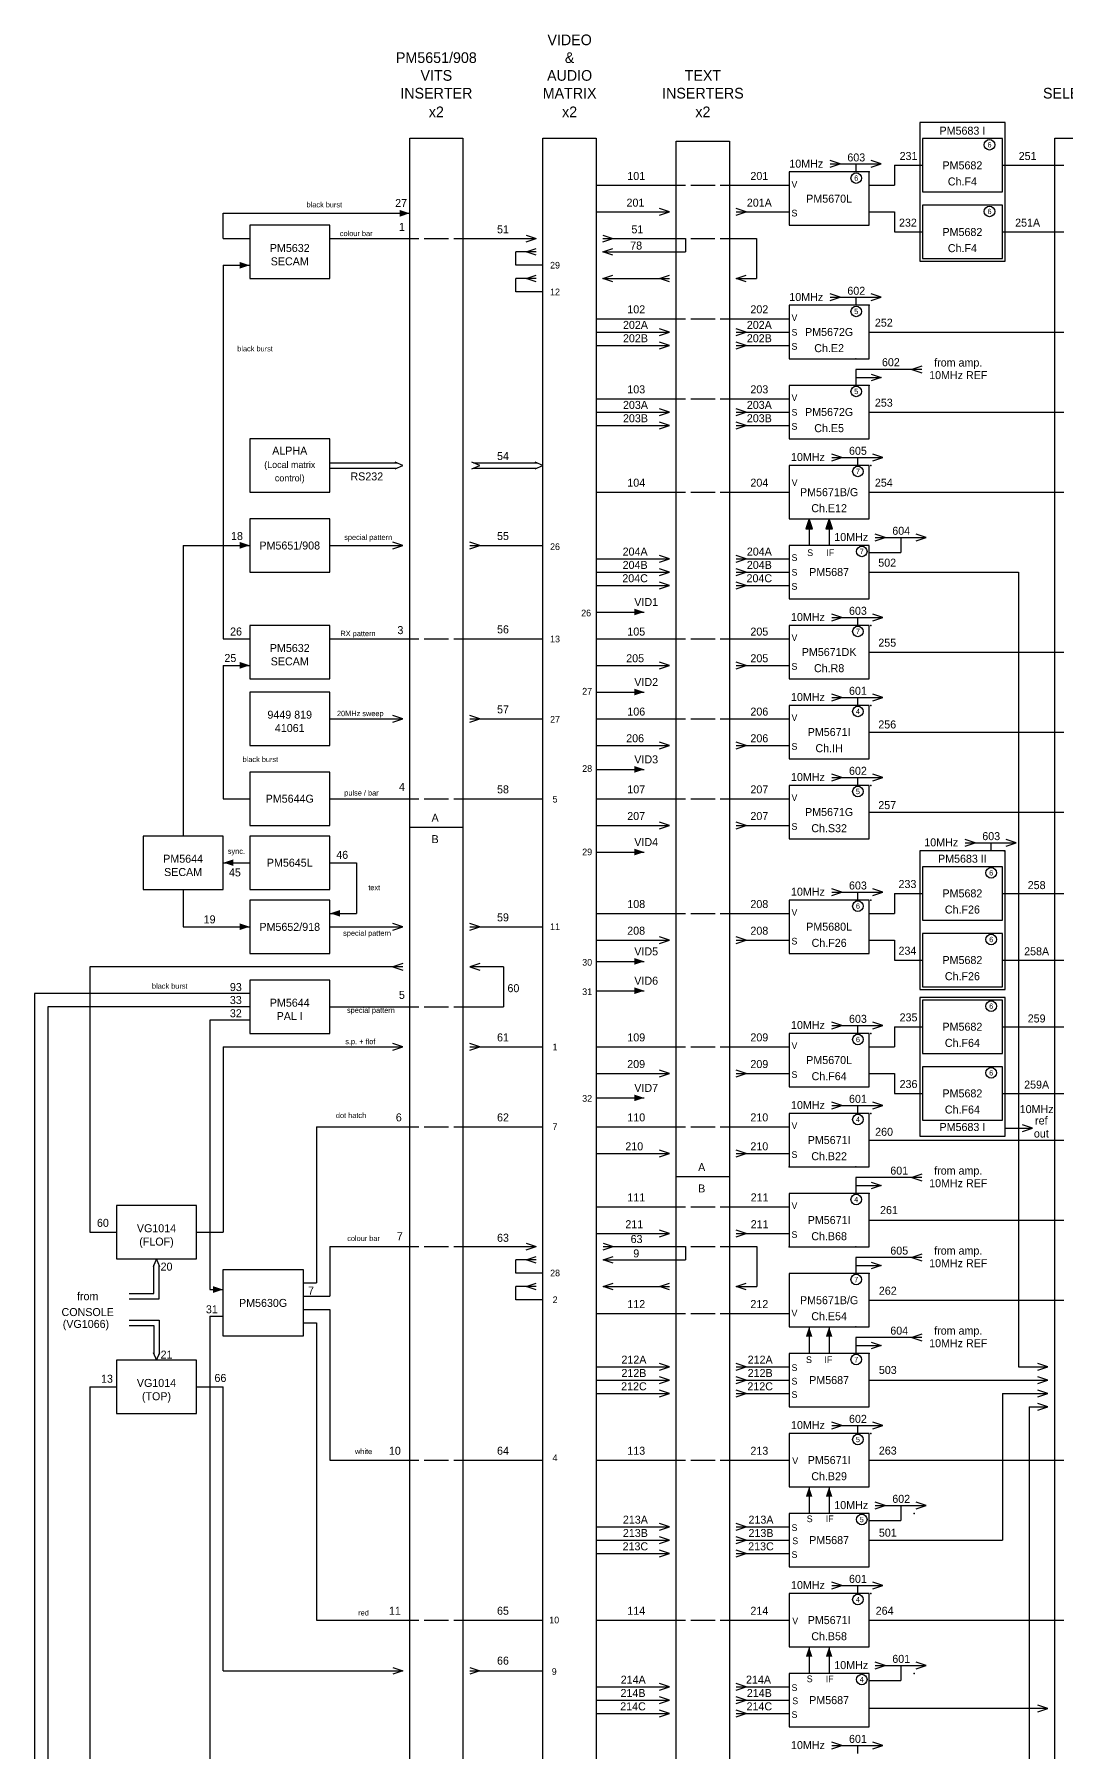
# Model space of a CAD drawing. Extents: x 20 to 823, y 22 to 1154.
# Drawn here: x 78 to 465, y 510 to 1154 of the extents above; entities that cross this region are included whole.
import ezdxf
from ezdxf.enums import TextEntityAlignment as Align

# ---------------------------------------------------------------- set-up
doc = ezdxf.new("R2010")
doc.units = 0
doc.linetypes.add('DASHED', pattern=[0])
for name, color, linetype in [('BLOKKE', 6, 'CONTINUOUS'), ('KABEL-NUMMER', 4, 'CONTINUOUS'), ('SIGNAL-NAVNE', 3, 'CONTINUOUS'), ('TEKST', 7, 'CONTINUOUS'), ('WIRING', 5, 'CONTINUOUS')]:
    doc.layers.add(name, color=color, linetype=linetype)

msp = doc.modelspace()

# ---------------------------------------------------------------- linework, layer by layer
at = {"layer": 'BLOKKE', "color": 0, "linetype": 'DASHED'}
for points in [[(409.77, 1069.16), (441.77, 1069.16), (441.77, 1121.16), (409.77, 1121.16)], [(409.77, 796.16), (441.77, 796.16), (441.77, 848.16), (409.77, 848.16)], [(409.77, 741.16), (441.77, 741.16), (441.77, 793.16), (409.77, 793.16)]]:
    msp.add_lwpolyline(points, close=True, dxfattribs=at)
at = {"layer": 'BLOKKE', "color": 0}
for points in [[(218.42, 1115.3), (238.42, 1115.3), (238.42, 191.16), (218.42, 191.16)], [(268.42, 1115.3), (288.42, 1115.3), (288.42, 125.65), (268.42, 125.65)], [(410.77, 1095.16), (440.77, 1095.16), (440.77, 1115.16), (410.77, 1115.16)], [(460.42, 1115.3), (480.42, 1115.3), (480.42, 309.06), (460.42, 309.06)], [(318.42, 1114.18), (338.42, 1114.18), (338.42, 165.16), (318.42, 165.16)], [(360.77, 1082.66), (390.77, 1082.66), (390.77, 1102.66), (360.77, 1102.66)], [(410.77, 1070.16), (440.77, 1070.16), (440.77, 1090.16), (410.77, 1090.16)], [(158.42, 1062.66), (188.42, 1062.66), (188.42, 1082.66), (158.42, 1082.66)], [(360.77, 1032.66), (390.77, 1032.66), (390.77, 1052.66), (360.77, 1052.66)], [(360.77, 1002.66), (390.77, 1002.66), (390.77, 1022.66), (360.77, 1022.66)], [(158.42, 982.66), (188.42, 982.66), (188.42, 1002.66), (158.42, 1002.66)], [(360.77, 972.66), (390.77, 972.66), (390.77, 992.66), (360.77, 992.66)], [(158.42, 952.66), (188.42, 952.66), (188.42, 972.66), (158.42, 972.66)], [(360.77, 942.66), (390.77, 942.66), (390.77, 962.66), (360.77, 962.66)], [(158.42, 912.66), (188.42, 912.66), (188.42, 932.66), (158.42, 932.66)], [(360.77, 912.66), (390.77, 912.66), (390.77, 932.66), (360.77, 932.66)], [(158.42, 887.66), (188.42, 887.66), (188.42, 907.66), (158.42, 907.66)], [(360.77, 882.66), (390.77, 882.66), (390.77, 902.66), (360.77, 902.66)], [(158.42, 857.66), (188.42, 857.66), (188.42, 877.66), (158.42, 877.66)], [(360.77, 852.66), (390.77, 852.66), (390.77, 872.66), (360.77, 872.66)], [(118.42, 833.66), (148.42, 833.66), (148.42, 853.66), (118.42, 853.66)], [(158.42, 833.66), (188.42, 833.66), (188.42, 853.66), (158.42, 853.66)], [(410.77, 822.16), (440.77, 822.16), (440.77, 842.16), (410.77, 842.16)], [(158.42, 809.66), (188.42, 809.66), (188.42, 829.66), (158.42, 829.66)], [(360.77, 809.66), (390.77, 809.66), (390.77, 829.66), (360.77, 829.66)], [(410.77, 797.16), (440.77, 797.16), (440.77, 817.16), (410.77, 817.16)], [(158.42, 779.66), (188.42, 779.66), (188.42, 799.66), (158.42, 799.66)], [(410.77, 772.16), (440.77, 772.16), (440.77, 792.16), (410.77, 792.16)], [(360.77, 759.66), (390.77, 759.66), (390.77, 779.66), (360.77, 779.66)], [(410.77, 747.16), (440.77, 747.16), (440.77, 767.16), (410.77, 767.16)], [(360.77, 729.66), (390.77, 729.66), (390.77, 749.66), (360.77, 749.66)], [(360.77, 699.66), (390.77, 699.66), (390.77, 719.66), (360.77, 719.66)], [(108.43, 695.09), (138.43, 695.09), (138.43, 715.09), (108.43, 715.09)], [(178.43, 666.09), (148.43, 666.09), (148.43, 691.09), (178.43, 691.09)], [(360.77, 669.66), (390.77, 669.66), (390.77, 689.66), (360.77, 689.66)], [(360.77, 639.66), (390.77, 639.66), (390.77, 659.66), (360.77, 659.66)], [(108.43, 637.09), (138.43, 637.09), (138.43, 657.09), (108.43, 657.09)], [(360.77, 609.66), (390.77, 609.66), (390.77, 629.66), (360.77, 629.66)], [(360.77, 579.66), (390.77, 579.66), (390.77, 599.66), (360.77, 599.66)], [(360.77, 549.66), (390.77, 549.66), (390.77, 569.66), (360.77, 569.66)], [(360.77, 519.66), (390.77, 519.66), (390.77, 539.66), (360.77, 539.66)]]:
    msp.add_lwpolyline(points, close=True, dxfattribs=at)
for points in [[(218.42, 857), (238.42, 857)], [(318.42, 726), (338.42, 726)]]:
    msp.add_lwpolyline(points, dxfattribs=at)
for p in [(441.39, 848.16), (360.77, 729.66), (360.77, 699.66), (385.77, 699.66)]:
    msp.add_point(p, dxfattribs=at)
at = {"layer": 'WIRING', "color": 0}
for p, q in [((379.94, 1105.66), (376.19, 1106.91)), ((376.19, 1104.41), (379.94, 1105.66)), ((395.35, 1105.66), (391.6, 1106.91)), ((391.6, 1104.41), (395.35, 1105.66)), ((315.88, 1087.66), (312.13, 1088.91)), ((344.71, 1087.66), (340.96, 1088.91)), ((312.13, 1086.41), (315.88, 1087.66)), ((340.96, 1086.41), (344.71, 1087.66)), ((262.1, 1078.91), (265.85, 1077.66)), ((262.1, 1076.41), (265.85, 1077.66)), ((290.93, 1078.91), (294.68, 1077.66)), ((290.93, 1076.41), (294.68, 1077.66)), ((262.1, 1072.66), (265.85, 1073.91)), ((265.85, 1071.41), (262.1, 1072.66)), ((290.93, 1072.66), (294.68, 1073.91)), ((294.68, 1071.41), (290.93, 1072.66)), ((262.1, 1062.66), (265.85, 1063.91)), ((290.93, 1062.66), (294.68, 1063.91)), ((312.1, 1062.66), (315.85, 1063.91)), ((340.93, 1062.66), (344.68, 1063.91)), ((265.85, 1061.41), (262.1, 1062.66)), ((294.68, 1061.41), (290.93, 1062.66)), ((315.85, 1061.41), (312.1, 1062.66)), ((344.68, 1061.41), (340.93, 1062.66)), ((379.94, 1055.66), (376.19, 1056.91)), ((395.35, 1055.66), (391.6, 1056.91)), ((376.19, 1054.41), (379.94, 1055.66)), ((391.6, 1054.41), (395.35, 1055.66)), ((315.88, 1042.66), (312.13, 1043.91)), ((344.71, 1042.66), (340.96, 1043.91)), ((312.13, 1041.41), (315.88, 1042.66)), ((315.88, 1037.66), (312.13, 1038.91)), ((312.13, 1036.41), (315.88, 1037.66)), ((340.96, 1041.41), (344.71, 1042.66)), ((344.71, 1037.66), (340.96, 1038.91)), ((340.96, 1036.41), (344.71, 1037.66)), ((391.6, 1026.91), (395.35, 1025.66)), ((395.35, 1025.66), (391.6, 1024.41)), ((410.61, 1029.91), (406.86, 1028.66)), ((406.86, 1028.66), (410.61, 1027.41)), ((315.88, 1012.66), (312.13, 1013.91)), ((312.13, 1011.41), (315.88, 1012.66)), ((344.71, 1012.66), (340.96, 1013.91)), ((340.96, 1011.41), (344.71, 1012.66)), ((315.88, 1007.66), (312.13, 1008.91)), ((312.13, 1006.41), (315.88, 1007.66)), ((344.71, 1007.66), (340.96, 1008.91)), ((340.96, 1006.41), (344.71, 1007.66)), ((215.88, 992.66), (212.92, 993.91)), ((212.92, 991.41), (215.88, 992.66)), ((244.71, 992.66), (241.75, 993.91)), ((241.75, 991.41), (244.71, 992.66)), ((268.42, 992.66), (265.46, 993.91)), ((265.46, 991.41), (268.42, 992.66)), ((380.56, 995.66), (376.81, 996.91)), ((376.81, 994.41), (380.56, 995.66)), ((395.97, 995.66), (392.22, 996.91)), ((392.22, 994.41), (395.97, 995.66)), ((396.8, 965.66), (393.05, 966.91)), ((412.21, 965.66), (408.46, 966.91)), ((215.88, 962.66), (212.13, 963.91)), ((212.13, 961.41), (215.88, 962.66)), ((244.71, 962.66), (240.96, 963.91)), ((240.96, 961.41), (244.71, 962.66)), ((393.05, 964.41), (396.8, 965.66)), ((408.46, 964.41), (412.21, 965.66)), ((315.88, 957.66), (312.13, 958.91)), ((312.13, 956.41), (315.88, 957.66)), ((315.88, 952.66), (312.13, 953.91)), ((344.71, 957.66), (340.96, 958.91)), ((340.96, 956.41), (344.71, 957.66)), ((344.71, 952.66), (340.96, 953.91)), ((312.13, 951.41), (315.88, 952.66)), ((315.88, 947.66), (312.13, 948.91)), ((312.13, 946.41), (315.88, 947.66)), ((340.96, 951.41), (344.71, 952.66)), ((344.71, 947.66), (340.96, 948.91)), ((340.96, 946.41), (344.71, 947.66)), ((380.56, 935.66), (376.81, 936.91)), ((376.81, 934.41), (380.56, 935.66)), ((395.97, 935.66), (392.22, 936.91)), ((392.22, 934.41), (395.97, 935.66)), ((315.88, 917.66), (312.13, 918.91)), ((312.13, 916.41), (315.88, 917.66)), ((344.71, 917.66), (340.96, 918.91)), ((340.96, 916.41), (344.71, 917.66)), ((380.56, 905.66), (376.81, 906.91)), ((376.81, 904.41), (380.56, 905.66)), ((395.97, 905.66), (392.22, 906.91)), ((392.22, 904.41), (395.97, 905.66)), ((215.88, 897.66), (212.13, 898.91)), ((212.13, 896.41), (215.88, 897.66)), ((244.71, 897.66), (240.96, 898.91)), ((240.96, 896.41), (244.71, 897.66)), ((315.88, 887.66), (312.13, 888.91)), ((312.13, 886.41), (315.88, 887.66)), ((344.71, 887.66), (340.96, 888.91)), ((340.96, 886.41), (344.71, 887.66)), ((380.56, 875.66), (376.81, 876.91)), ((395.97, 875.66), (392.22, 876.91)), ((376.81, 874.41), (380.56, 875.66)), ((392.22, 874.41), (395.97, 875.66)), ((315.88, 857.66), (312.13, 858.91)), ((312.13, 856.41), (315.88, 857.66)), ((344.71, 857.66), (340.96, 858.91)), ((340.96, 856.41), (344.71, 857.66)), ((430.56, 851.16), (426.81, 852.41)), ((426.81, 849.91), (430.56, 851.16)), ((445.97, 851.16), (442.22, 852.41)), ((442.22, 849.91), (445.97, 851.16)), ((380.56, 832.66), (376.81, 833.91)), ((376.81, 831.41), (380.56, 832.66)), ((395.97, 832.66), (392.22, 833.91)), ((392.22, 831.41), (395.97, 832.66)), ((215.88, 819.66), (212.13, 820.91)), ((212.13, 818.41), (215.88, 819.66)), ((244.71, 819.66), (240.96, 820.91)), ((240.96, 818.41), (244.71, 819.66)), ((315.88, 814.66), (312.13, 815.91)), ((312.13, 813.41), (315.88, 814.66)), ((344.71, 814.66), (340.96, 815.91)), ((340.96, 813.41), (344.71, 814.66)), ((215.88, 805.91), (212.13, 804.66)), ((244.71, 805.91), (240.96, 804.66)), ((212.13, 804.66), (215.88, 803.41)), ((240.96, 804.66), (244.71, 803.41)), ((380.56, 782.66), (376.81, 783.91)), ((376.81, 781.41), (380.56, 782.66)), ((395.97, 782.66), (392.22, 783.91)), ((392.22, 781.41), (395.97, 782.66)), ((215.88, 774.66), (212.13, 775.91)), ((212.13, 773.41), (215.88, 774.66)), ((244.71, 774.66), (240.96, 775.91)), ((240.96, 773.41), (244.71, 774.66)), ((315.88, 764.66), (312.13, 765.91)), ((312.13, 763.41), (315.88, 764.66)), ((344.71, 764.66), (340.96, 765.91)), ((340.96, 763.41), (344.71, 764.66)), ((380.56, 752.66), (376.81, 753.91)), ((395.97, 752.66), (392.22, 753.91)), ((376.81, 751.41), (380.56, 752.66)), ((392.22, 751.41), (395.97, 752.66)), ((452.12, 744.12), (448.37, 745.37)), ((448.37, 742.87), (452.12, 744.12)), ((315.88, 734.66), (312.13, 735.91)), ((312.13, 733.41), (315.88, 734.66)), ((344.71, 734.66), (340.96, 735.91)), ((340.96, 733.41), (344.71, 734.66)), ((391.6, 723.91), (395.35, 722.66)), ((395.35, 722.66), (391.6, 721.41)), ((410.61, 726.91), (406.86, 725.66)), ((406.86, 725.66), (410.61, 724.41)), ((315.88, 704.66), (312.13, 705.91)), ((312.13, 703.41), (315.88, 704.66)), ((344.71, 704.66), (340.96, 705.91)), ((340.96, 703.41), (344.71, 704.66)), ((262.13, 700.98), (265.88, 699.73)), ((262.13, 698.48), (265.88, 699.73)), ((262.13, 694.73), (265.88, 695.98)), ((290.96, 700.98), (294.71, 699.73)), ((290.96, 698.48), (294.71, 699.73)), ((290.96, 694.73), (294.71, 695.98)), ((410.61, 696.91), (406.86, 695.66)), ((123.43, 695.09), (122.18, 692.13)), ((124.68, 692.13), (123.43, 695.09)), ((265.88, 693.48), (262.13, 694.73)), ((294.71, 693.48), (290.96, 694.73)), ((391.6, 693.91), (395.35, 692.66)), ((395.35, 692.66), (391.6, 691.41)), ((406.86, 695.66), (410.61, 694.41)), ((262.13, 684.73), (265.88, 685.98)), ((265.88, 683.48), (262.13, 684.73)), ((290.96, 684.73), (294.71, 685.98)), ((294.71, 683.48), (290.96, 684.73)), ((312.13, 684.73), (315.88, 685.98)), ((315.88, 683.48), (312.13, 684.73)), ((340.96, 684.73), (344.71, 685.98)), ((344.71, 683.48), (340.96, 684.73)), ((391.6, 663.91), (395.35, 662.66)), ((410.61, 666.91), (406.86, 665.66)), ((406.86, 665.66), (410.61, 664.41)), ((122.18, 660.05), (123.43, 657.09)), ((123.43, 657.09), (124.68, 660.05)), ((395.35, 662.66), (391.6, 661.41)), ((315.88, 654.66), (312.13, 655.91)), ((312.13, 653.41), (315.88, 654.66)), ((315.88, 649.66), (312.13, 650.91)), ((344.71, 654.66), (340.96, 655.91)), ((340.96, 653.41), (344.71, 654.66)), ((344.71, 649.66), (340.96, 650.91)), ((457.88, 654.66), (454.13, 655.91)), ((454.13, 653.41), (457.88, 654.66)), ((457.88, 649.66), (454.13, 650.91)), ((312.13, 648.41), (315.88, 649.66)), ((315.88, 644.66), (312.13, 645.91)), ((312.13, 643.41), (315.88, 644.66)), ((340.96, 648.41), (344.71, 649.66)), ((344.71, 644.66), (340.96, 645.91)), ((340.96, 643.41), (344.71, 644.66)), ((454.13, 648.41), (457.88, 649.66)), ((457.88, 644.66), (454.13, 645.91)), ((454.13, 643.41), (457.88, 644.66)), ((457.88, 639.66), (454.13, 640.91)), ((454.13, 638.41), (457.88, 639.66)), ((380.56, 632.66), (376.81, 633.91)), ((376.81, 631.41), (380.56, 632.66)), ((395.97, 632.66), (392.22, 633.91)), ((392.22, 631.41), (395.97, 632.66)), ((396.8, 602.66), (393.05, 603.91)), ((393.05, 601.41), (396.8, 602.66)), ((412.21, 602.66), (408.46, 603.91)), ((408.46, 601.41), (412.21, 602.66)), ((315.88, 594.66), (312.13, 595.91)), ((312.13, 593.41), (315.88, 594.66)), ((344.71, 594.66), (340.96, 595.91)), ((340.96, 593.41), (344.71, 594.66)), ((315.88, 589.66), (312.13, 590.91)), ((312.13, 588.41), (315.88, 589.66)), ((344.71, 589.66), (340.96, 590.91)), ((340.96, 588.41), (344.71, 589.66)), ((315.88, 584.66), (312.13, 585.91)), ((312.13, 583.41), (315.88, 584.66)), ((344.71, 584.66), (340.96, 585.91)), ((340.96, 583.41), (344.71, 584.66)), ((380.56, 572.66), (376.81, 573.91)), ((395.97, 572.66), (392.22, 573.91)), ((376.81, 571.41), (380.56, 572.66)), ((392.22, 571.41), (395.97, 572.66)), ((212.13, 541.85), (215.88, 540.6)), ((240.96, 541.85), (244.71, 540.6)), ((396.8, 542.66), (393.05, 543.91)), ((393.05, 541.41), (396.8, 542.66)), ((412.21, 542.66), (408.46, 543.91)), ((408.46, 541.41), (412.21, 542.66)), ((215.88, 540.6), (212.13, 539.35)), ((244.71, 540.6), (240.96, 539.35)), ((315.88, 534.66), (312.13, 535.91)), ((344.71, 534.66), (340.96, 535.91)), ((312.13, 533.41), (315.88, 534.66)), ((315.88, 529.66), (312.13, 530.91)), ((312.13, 528.41), (315.88, 529.66)), ((340.96, 533.41), (344.71, 534.66)), ((344.71, 529.66), (340.96, 530.91)), ((340.96, 528.41), (344.71, 529.66)), ((315.88, 524.66), (312.13, 525.91)), ((312.13, 523.41), (315.88, 524.66)), ((344.71, 524.66), (340.96, 525.91)), ((340.96, 523.41), (344.71, 524.66)), ((457.88, 526.51), (454.13, 527.76)), ((454.13, 525.26), (457.88, 526.51)), ((380.56, 512.66), (376.81, 513.91)), ((376.81, 511.41), (380.56, 512.66)), ((395.97, 512.66), (392.22, 513.91)), ((392.22, 511.41), (395.97, 512.66))]:
    msp.add_line(p, q, dxfattribs=at)
for points in [[(376.19, 1105.66), (395.35, 1105.66)], [(385.77, 1105.66), (385.77, 1102.66)], [(400.35, 1105.16), (400.35, 1097.66)], [(400.35, 1105.16), (410.77, 1105.16)], [(440.77, 1105.16), (463.88, 1105.16)], [(288.42, 1097.66), (321.88, 1097.66)], [(323.88, 1097.66), (332.96, 1097.66)], [(334.96, 1097.66), (360.77, 1097.66)], [(390.77, 1097.66), (400.35, 1097.66)], [(148.42, 1087.16), (218.42, 1087.16)], [(148.42, 1077.66), (148.42, 1087.16)], [(288.42, 1087.66), (315.88, 1087.66)], [(340.96, 1087.66), (360.77, 1087.66)], [(390.77, 1087.66), (400.35, 1087.66)], [(400.35, 1087.66), (400.35, 1080.16)], [(148.42, 1077.66), (158.42, 1077.66)], [(188.42, 1077.66), (221.88, 1077.66)], [(188.42, 1077.66), (221.85, 1077.66)], [(223.85, 1077.66), (232.93, 1077.66)], [(223.88, 1077.66), (232.96, 1077.66)], [(234.93, 1077.66), (265.85, 1077.66)], [(290.93, 1077.66), (321.85, 1077.66)], [(321.85, 1077.66), (321.85, 1072.66)], [(323.85, 1077.66), (332.93, 1077.66)], [(334.93, 1077.66), (348.59, 1077.66)], [(348.59, 1077.66), (348.59, 1062.66)], [(400.35, 1080.16), (410.77, 1080.16)], [(440.77, 1080.16), (463.88, 1080.16)], [(258.2, 1067.66), (258.2, 1072.66)], [(265.85, 1072.66), (258.2, 1072.66)], [(290.93, 1072.66), (321.85, 1072.66)], [(148.41, 1067.67), (148.41, 927.66)], [(148.41, 1067.67), (158.41, 1067.67)], [(268.39, 1067.66), (258.2, 1067.66)], [(258.2, 1057.66), (258.2, 1062.66)], [(265.85, 1062.66), (258.2, 1062.66)], [(268.39, 1057.66), (258.2, 1057.66)], [(290.93, 1062.66), (315.85, 1062.66)], [(340.93, 1062.66), (348.59, 1062.66)], [(376.19, 1055.66), (395.35, 1055.66)], [(385.77, 1055.66), (385.77, 1052.66)], [(288.42, 1047.66), (321.88, 1047.66)], [(323.88, 1047.66), (332.96, 1047.66)], [(334.96, 1047.66), (360.77, 1047.66)], [(288.42, 1042.66), (315.88, 1042.66)], [(288.42, 1037.66), (315.88, 1037.66)], [(340.96, 1042.66), (360.77, 1042.66)], [(340.96, 1037.66), (360.77, 1037.66)], [(390.77, 1042.66), (463.88, 1042.66)], [(385.77, 1028.66), (385.77, 1022.66)], [(410.61, 1028.66), (385.77, 1028.66)], [(385.77, 1025.66), (395.35, 1025.66)], [(288.42, 1017.66), (321.88, 1017.66)], [(288.42, 1012.66), (315.88, 1012.66)], [(323.88, 1017.66), (332.96, 1017.66)], [(334.96, 1017.66), (360.77, 1017.66)], [(340.96, 1012.66), (360.77, 1012.66)], [(390.77, 1012.66), (463.88, 1012.66)], [(288.42, 1007.66), (315.88, 1007.66)], [(340.96, 1007.66), (360.77, 1007.66)], [(188.42, 993.64), (213.71, 993.64)], [(242.37, 993.64), (266.25, 993.64)], [(376.81, 995.66), (395.97, 995.66)], [(386.39, 995.66), (386.39, 992.66)], [(188.42, 991.64), (213.63, 991.64)], [(242.31, 991.64), (266.17, 991.64)], [(288.42, 982.66), (321.88, 982.66)], [(323.88, 982.66), (332.96, 982.66)], [(334.96, 982.66), (360.77, 982.66)], [(390.77, 982.66), (463.88, 982.66)], [(368.27, 972.66), (368.27, 962.66)], [(375.77, 972.66), (375.77, 962.66)], [(133.42, 962.66), (133.42, 853.66)], [(133.42, 962.66), (158.42, 962.66)], [(188.42, 962.66), (215.88, 962.66)], [(240.96, 962.66), (268.42, 962.66)], [(393.05, 965.66), (412.21, 965.66)], [(402.63, 965.66), (402.63, 959.97)], [(288.42, 957.66), (315.88, 957.66)], [(340.96, 957.66), (360.77, 957.66)], [(390.77, 959.97), (402.63, 959.97)], [(288.42, 952.66), (315.88, 952.66)], [(288.42, 947.66), (315.88, 947.66)], [(340.96, 952.66), (360.77, 952.66)], [(340.96, 947.66), (360.77, 947.66)], [(390.77, 952.66), (446.77, 952.66)], [(446.77, 952.66), (446.77, 654.66)], [(288.42, 937.66), (306.42, 937.66)], [(376.81, 935.66), (395.97, 935.66)], [(386.39, 935.66), (386.39, 932.66)], [(148.41, 927.66), (158.42, 927.66)], [(188.42, 927.66), (221.88, 927.66)], [(223.88, 927.66), (232.96, 927.66)], [(234.96, 927.66), (268.42, 927.66)], [(288.42, 927.66), (321.88, 927.66)], [(323.88, 927.66), (332.96, 927.66)], [(334.96, 927.66), (360.77, 927.66)], [(390.77, 922.66), (463.88, 922.66)], [(148.41, 917.66), (148.41, 867.66)], [(148.41, 917.66), (158.42, 917.66)], [(288.42, 917.66), (315.88, 917.66)], [(340.96, 917.66), (360.77, 917.66)], [(288.42, 907.66), (306.42, 907.66)], [(376.81, 905.66), (395.97, 905.66)], [(386.39, 905.66), (386.39, 902.66)], [(188.42, 897.66), (215.88, 897.66)], [(240.96, 897.66), (268.42, 897.66)], [(288.42, 897.66), (321.88, 897.66)], [(323.88, 897.66), (332.96, 897.66)], [(334.96, 897.66), (360.77, 897.66)], [(390.77, 892.66), (463.88, 892.66)], [(288.42, 887.66), (315.88, 887.66)], [(340.96, 887.66), (360.77, 887.66)], [(288.42, 878.66), (306.42, 878.66)], [(376.81, 875.66), (395.97, 875.66)], [(386.39, 875.66), (386.39, 872.66)], [(148.41, 867.66), (158.42, 867.66)], [(188.42, 867.66), (221.88, 867.66)], [(223.88, 867.66), (232.96, 867.66)], [(234.96, 867.66), (268.42, 867.66)], [(288.42, 867.66), (321.88, 867.66)], [(323.88, 867.66), (332.96, 867.66)], [(334.96, 867.66), (360.77, 867.66)], [(288.42, 857.66), (315.88, 857.66)], [(340.96, 857.66), (360.77, 857.66)], [(390.77, 862.66), (463.88, 862.66)], [(426.81, 851.16), (445.97, 851.16)], [(436.39, 851.16), (436.39, 848.16)], [(288.42, 847.66), (306.42, 847.66)], [(148.42, 843.66), (158.42, 843.66)], [(188.42, 843.66), (198.42, 843.66)], [(198.42, 843.66), (198.42, 824.66)], [(133.42, 833.66), (133.42, 819.66)], [(376.81, 832.66), (395.97, 832.66)], [(386.39, 832.66), (386.39, 829.66)], [(400.35, 832.16), (410.77, 832.16)], [(400.35, 832.16), (400.35, 824.66)], [(440.77, 832.16), (463.88, 832.16)], [(133.42, 819.66), (158.42, 819.66)], [(188.42, 824.66), (198.42, 824.66)], [(188.42, 819.66), (215.88, 819.66)], [(240.96, 819.66), (268.42, 819.66)], [(288.42, 824.66), (321.88, 824.66)], [(323.88, 824.66), (332.96, 824.66)], [(334.96, 824.66), (360.77, 824.66)], [(390.77, 824.66), (400.35, 824.66)], [(288.42, 814.66), (315.88, 814.66)], [(340.96, 814.66), (360.77, 814.66)], [(390.77, 814.66), (400.35, 814.66)], [(400.35, 814.66), (400.35, 807.16)], [(288.42, 806.66), (306.42, 806.66)], [(400.35, 807.16), (410.77, 807.16)], [(440.77, 807.16), (463.88, 807.16)], [(215.88, 804.66), (98.42, 804.66)], [(98.42, 804.66), (98.42, 705.09)], [(253.63, 804.66), (240.96, 804.66)], [(253.63, 804.66), (253.63, 789.66)], [(77.61, 794.66), (77.61, 199.66)], [(158.42, 794.66), (77.61, 794.66)], [(288.42, 795.66), (306.42, 795.66)], [(82.61, 789.66), (82.61, 409.66)], [(158.42, 789.66), (82.61, 789.66)], [(188.42, 789.66), (221.88, 789.66)], [(223.88, 789.66), (232.96, 789.66)], [(234.96, 789.66), (253.63, 789.66)], [(143.43, 784.66), (143.43, 683.59)], [(158.42, 784.66), (143.43, 784.66)], [(376.81, 782.66), (395.97, 782.66)], [(386.39, 782.66), (386.39, 779.66)], [(400.35, 782.16), (400.35, 774.66)], [(400.35, 782.16), (410.77, 782.16)], [(440.77, 782.16), (463.88, 782.16)], [(148.45, 774.66), (215.88, 774.66)], [(148.45, 774.66), (148.45, 705.09)], [(240.96, 774.66), (268.42, 774.66)], [(288.42, 774.66), (321.88, 774.66)], [(323.88, 774.66), (332.96, 774.66)], [(334.96, 774.66), (360.77, 774.66)], [(390.77, 774.66), (400.35, 774.66)], [(288.42, 764.66), (315.88, 764.66)], [(340.96, 764.66), (360.77, 764.66)], [(390.77, 764.66), (400.35, 764.66)], [(400.35, 764.66), (400.35, 757.16)], [(288.42, 755.47), (306.42, 755.47)], [(400.35, 757.16), (410.77, 757.16)], [(440.77, 757.16), (463.88, 757.16)], [(376.81, 752.66), (395.97, 752.66)], [(386.39, 752.66), (386.39, 749.66)], [(183.43, 744.66), (221.88, 744.66)], [(183.43, 744.66), (183.43, 686.09)], [(223.88, 744.66), (232.96, 744.66)], [(234.96, 744.66), (260.77, 744.66)], [(240.96, 744.66), (268.42, 744.66)], [(288.42, 744.66), (321.88, 744.66)], [(323.88, 744.66), (332.96, 744.66)], [(334.96, 744.66), (360.77, 744.66)], [(441.77, 744.12), (452.12, 744.12)], [(288.42, 734.66), (315.88, 734.66)], [(340.96, 734.66), (360.77, 734.66)], [(390.77, 739.66), (463.88, 739.66)], [(410.61, 725.66), (385.77, 725.66)], [(385.77, 725.66), (385.77, 719.66)], [(385.77, 722.66), (395.35, 722.66)], [(288.42, 714.66), (321.88, 714.66)], [(323.88, 714.66), (332.96, 714.66)], [(334.96, 714.66), (360.77, 714.66)], [(390.77, 709.66), (463.88, 709.66)], [(98.42, 705.09), (108.43, 705.09)], [(138.43, 705.09), (148.45, 705.09)], [(288.42, 704.66), (315.88, 704.66)], [(340.96, 704.66), (360.77, 704.66)], [(188.45, 699.73), (188.45, 681.09)], [(188.45, 699.73), (221.88, 699.73)], [(223.88, 699.73), (232.96, 699.73)], [(234.96, 699.73), (265.88, 699.73)], [(290.96, 699.73), (321.88, 699.73)], [(321.88, 699.73), (321.88, 694.73)], [(323.88, 699.73), (332.96, 699.73)], [(334.96, 699.73), (348.61, 699.73)], [(348.61, 699.73), (348.61, 684.73)], [(122.45, 682.07), (122.45, 692.92)], [(124.45, 680.07), (124.45, 692.84)], [(265.88, 694.73), (258.23, 694.73)], [(258.23, 689.73), (258.23, 694.73)], [(268.42, 689.73), (258.23, 689.73)], [(290.96, 694.73), (321.88, 694.73)], [(385.77, 695.66), (385.77, 689.66)], [(410.61, 695.66), (385.77, 695.66)], [(385.77, 692.66), (395.35, 692.66)], [(143.43, 683.59), (148.43, 683.59)], [(178.43, 686.09), (183.43, 686.09)], [(265.88, 684.73), (258.23, 684.73)], [(258.23, 679.73), (258.23, 684.73)], [(290.96, 684.73), (315.88, 684.73)], [(340.96, 684.73), (348.61, 684.73)], [(113.18, 682.07), (122.45, 682.07)], [(113.18, 680.07), (124.45, 680.07)], [(178.43, 681.09), (188.45, 681.09)], [(268.42, 679.73), (258.23, 679.73)], [(390.77, 679.66), (463.88, 679.66)], [(113.18, 672.07), (124.42, 672.07)], [(124.42, 672.07), (124.42, 659.26)], [(143.43, 673.59), (148.43, 673.59)], [(143.43, 673.59), (143.43, 439.66)], [(178.43, 676.09), (188.45, 676.09)], [(178.43, 671.09), (183.43, 671.09)], [(183.43, 671.09), (183.43, 559.66)], [(188.45, 676.09), (188.45, 619.66)], [(288.42, 674.66), (321.88, 674.66)], [(323.88, 674.66), (332.96, 674.66)], [(334.96, 674.66), (360.77, 674.66)], [(113.18, 670.07), (122.42, 670.07)], [(122.42, 670.07), (122.42, 659.34)], [(368.27, 669.66), (368.27, 659.66)], [(375.77, 669.66), (375.77, 659.66)], [(410.61, 665.66), (385.77, 665.66)], [(385.77, 665.66), (385.77, 659.66)], [(385.77, 662.66), (395.35, 662.66)], [(288.42, 654.66), (315.88, 654.66)], [(340.96, 654.66), (360.77, 654.66)], [(446.77, 654.66), (457.88, 654.66)], [(98.42, 647.09), (108.43, 647.09)], [(98.42, 647.09), (98.42, 490.18)], [(138.43, 647.09), (148.45, 647.09)], [(148.45, 540.6), (148.45, 647.09)], [(288.42, 649.66), (315.88, 649.66)], [(288.42, 644.66), (315.88, 644.66)], [(340.96, 649.66), (360.77, 649.66)], [(340.96, 644.66), (360.77, 644.66)], [(390.77, 649.66), (457.88, 649.66)], [(440.77, 644.66), (440.77, 589.66)], [(440.77, 644.66), (457.88, 644.66)], [(450.77, 639.66), (450.77, 469.66)], [(450.77, 639.66), (457.88, 639.66)], [(376.81, 632.66), (395.97, 632.66)], [(386.39, 632.66), (386.39, 629.66)], [(188.45, 619.66), (221.88, 619.66)], [(223.88, 619.66), (232.96, 619.66)], [(234.96, 619.66), (260.77, 619.66)], [(240.96, 619.66), (268.42, 619.66)], [(288.42, 619.66), (321.88, 619.66)], [(323.88, 619.66), (332.96, 619.66)], [(334.96, 619.66), (360.77, 619.66)], [(390.77, 619.66), (463.88, 619.66)], [(368.27, 609.66), (368.27, 599.66)], [(375.77, 609.66), (375.77, 599.66)], [(393.05, 602.66), (412.21, 602.66)], [(402.63, 602.66), (402.63, 596.97)], [(288.42, 594.66), (315.88, 594.66)], [(340.96, 594.66), (360.77, 594.66)], [(390.77, 596.97), (402.63, 596.97)], [(288.42, 589.66), (315.88, 589.66)], [(340.96, 589.66), (360.77, 589.66)], [(390.77, 589.66), (440.77, 589.66)], [(288.42, 584.66), (315.88, 584.66)], [(340.96, 584.66), (360.77, 584.66)], [(376.81, 572.66), (395.97, 572.66)], [(386.39, 572.66), (386.39, 569.66)], [(183.43, 559.66), (221.88, 559.66)], [(223.88, 559.66), (232.96, 559.66)], [(234.96, 559.66), (260.77, 559.66)], [(240.96, 559.66), (268.42, 559.66)], [(288.42, 559.66), (321.88, 559.66)], [(323.88, 559.66), (332.96, 559.66)], [(334.96, 559.66), (360.77, 559.66)], [(390.77, 559.66), (463.88, 559.66)], [(368.27, 549.66), (368.27, 539.66)], [(375.77, 549.66), (375.77, 539.66)], [(393.05, 542.66), (412.21, 542.66)], [(402.63, 542.66), (402.63, 536.97)], [(148.45, 540.6), (215.88, 540.6)], [(240.96, 540.6), (268.42, 540.6)], [(390.77, 536.97), (402.63, 536.97)], [(288.42, 534.66), (315.88, 534.66)], [(288.42, 529.66), (315.88, 529.66)], [(340.96, 534.66), (360.77, 534.66)], [(340.96, 529.66), (360.77, 529.66)], [(288.42, 524.66), (315.88, 524.66)], [(340.96, 524.66), (360.77, 524.66)], [(457.88, 526.51), (390.77, 526.51)], [(376.81, 512.66), (395.97, 512.66)], [(386.39, 512.66), (386.39, 509.66)]]:
    msp.add_lwpolyline(points, dxfattribs=at)
for points in [[(367.02, 968.91), (369.52, 968.91), (368.27, 972.66)], [(374.52, 968.91), (377.02, 968.91), (375.77, 972.66)]]:
    msp.add_lwpolyline(points, close=True, dxfattribs=at)
for centre in [(435.94, 1112.87), (385.94, 1100.37), (435.94, 1087.87), (385.94, 1050.37), (385.94, 1020.37), (386.57, 990.37), (388.01, 960.37), (386.57, 930.37), (386.57, 900.37), (386.57, 870.37), (436.57, 839.87), (386.57, 827.37), (436.57, 814.87), (436.57, 789.87), (386.57, 777.37), (436.57, 764.87), (386.57, 747.37), (385.94, 717.37), (385.94, 687.37), (385.94, 657.37), (386.57, 627.37), (388.01, 597.37), (386.57, 567.37), (388.01, 537.37)]:
    msp.add_circle(centre, 1.98, dxfattribs=at)
for p in [(390.77, 1102.66), (390.77, 1052.66), (385.77, 1032.66), (390.77, 1022.66), (391.39, 992.66), (391.39, 932.66), (391.39, 902.66), (391.39, 872.66), (391.39, 829.66), (391.39, 779.66), (391.39, 749.66), (385.77, 729.66), (385.77, 729.66), (390.77, 719.66), (390.77, 719.66), (390.77, 689.66), (385.77, 669.66), (390.77, 659.66), (391.39, 629.66), (407.63, 599.66), (391.39, 569.66), (407.63, 539.66)]:
    msp.add_point(p, dxfattribs=at)
for points in [[(214.67, 1088.41), (218.42, 1087.16), (214.67, 1087.16), (214.67, 1085.91)], [(154.66, 1068.92), (158.41, 1067.67), (154.66, 1067.67), (154.66, 1066.42)], [(367.02, 968.91), (368.27, 972.66), (368.27, 968.91), (369.52, 968.91)], [(368.27, 972.66), (369.52, 968.91), (367.02, 968.91), (368.27, 972.66)], [(368.27, 968.91), (367.02, 968.91), (368.27, 972.66), (369.52, 968.91)], [(369.52, 968.91), (368.27, 972.66), (367.02, 968.91), (369.52, 968.91)], [(377.02, 968.91), (375.77, 972.66), (374.52, 968.91), (377.02, 968.91)], [(375.77, 968.91), (374.52, 968.91), (375.77, 972.66), (377.02, 968.91)], [(375.77, 972.66), (377.02, 968.91), (374.52, 968.91), (375.77, 972.66)], [(374.52, 968.91), (375.77, 972.66), (375.77, 968.91), (377.02, 968.91)], [(154.67, 963.91), (158.42, 962.66), (154.67, 962.66), (154.67, 961.41)], [(302.67, 938.91), (306.42, 937.66), (302.67, 937.66), (302.67, 936.41)], [(154.67, 918.91), (158.42, 917.66), (154.67, 917.66), (154.67, 916.41)], [(302.67, 908.91), (306.42, 907.66), (302.67, 907.66), (302.67, 906.41)], [(302.67, 879.91), (306.42, 878.66), (302.67, 878.66), (302.67, 877.41)], [(152.32, 842.42), (148.57, 843.67), (152.32, 843.67), (152.32, 844.92)], [(302.67, 848.91), (306.42, 847.66), (302.67, 847.66), (302.67, 846.41)], [(192.32, 823.42), (188.57, 824.67), (192.32, 824.67), (192.32, 825.92)], [(154.67, 820.91), (158.42, 819.66), (154.67, 819.66), (154.67, 818.41)], [(302.67, 807.91), (306.42, 806.66), (302.67, 806.66), (302.67, 805.41)], [(302.67, 796.91), (306.42, 795.66), (302.67, 795.66), (302.67, 794.41)], [(302.67, 756.72), (306.42, 755.47), (302.67, 755.47), (302.67, 754.22)], [(144.68, 684.84), (148.43, 683.59), (144.68, 683.59), (144.68, 682.34)], [(367.02, 665.91), (368.27, 669.66), (368.27, 665.91), (369.52, 665.91)], [(374.52, 665.91), (375.77, 669.66), (375.77, 665.91), (377.02, 665.91)], [(367.02, 605.91), (368.27, 609.66), (368.27, 605.91), (369.52, 605.91)], [(374.52, 605.91), (375.77, 609.66), (375.77, 605.91), (377.02, 605.91)], [(367.02, 545.91), (368.27, 549.66), (368.27, 545.91), (369.52, 545.91)], [(374.52, 545.91), (375.77, 549.66), (375.77, 545.91), (377.02, 545.91)]]:
    msp.add_solid(points, dxfattribs=at)

# ---------------------------------------------------------------- texts
at = {"layer": 'KABEL-NUMMER', "color": 0}
for s, height, p in [('603', 3, (385.96, 1106.62)), ('231', 3, (405.56, 1107.16)), ('6', 2, (435.94, 1111.87)), ('251', 3, (450.24, 1107.16)), ('101', 3, (303.42, 1099.66)), ('201', 3, (349.59, 1099.66)), ('10MHz', 3, (367.2, 1104.29)), ('V', 2.5, (362.76, 1096.83)), ('6', 2, (385.94, 1099.37)), ('27', 3, (215.2, 1089.53)), ('201', 3, (303.12, 1089.66)), ('201A', 3, (349.59, 1089.66)), ('6', 2, (435.94, 1086.87)), ('1', 3, (215.51, 1080.59)), ('51', 3, (253.42, 1079.66)), ('51', 3, (303.84, 1079.66)), ('S', 2.5, (362.76, 1085.99)), ('232', 3, (405.33, 1082.16)), ('251A', 3, (450.24, 1082.16)), ('78', 3, (303.39, 1073.58)), ('29', 2.5, (272.94, 1066.45)), ('12', 2.5, (272.94, 1056.44)), ('10MHz', 3, (367.2, 1054.29)), ('602', 3, (385.96, 1056.62)), ('102', 3, (303.42, 1049.66)), ('202', 3, (349.59, 1049.66)), ('5', 2, (385.94, 1049.37)), ('202A', 3, (303.12, 1043.82)), ('202A', 3, (349.59, 1043.82)), ('V', 2.5, (362.76, 1046.83)), ('S', 2.5, (362.76, 1041.31)), ('252', 3, (396.29, 1044.66)), ('202B', 3, (303.12, 1038.82)), ('202B', 3, (349.59, 1038.82)), ('S', 2.5, (362.76, 1035.99)), ('602', 3, (398.94, 1029.83)), ('from amp.', 3, (424.22, 1029.71)), ('10MHz REF', 3, (424.22, 1024.98)), ('103', 3, (303.42, 1019.66)), ('203', 3, (349.59, 1019.66)), ('V', 2.5, (362.76, 1016.83)), ('5', 2, (385.94, 1019.37)), ('203A', 3, (303.12, 1013.82)), ('203B', 3, (303.12, 1008.82)), ('203A', 3, (349.59, 1013.82)), ('203B', 3, (349.59, 1008.82)), ('S', 2.5, (362.76, 1011.31)), ('253', 3, (396.29, 1014.66)), ('S', 2.5, (362.76, 1005.99)), ('605', 3, (386.58, 996.62)), ('54', 3, (253.42, 994.66)), ('10MHz', 3, (367.83, 994.29)), ('104', 3, (303.42, 984.66)), ('204', 3, (349.59, 984.66)), ('V', 2.5, (362.82, 984.95)), ('7', 2, (386.57, 989.37)), ('254', 3, (396.29, 984.66)), ('18', 3, (153.63, 964.66)), ('55', 3, (253.42, 964.66)), ('10MHz', 3, (384.07, 964.29)), ('604', 3, (402.82, 966.62)), ('26', 2.5, (272.94, 960.9)), ('204A', 3, (302.99, 958.82)), ('204A', 3, (349.59, 958.82)), ('S', 2.5, (368.66, 958.65)), ('IF', 2.5, (376.22, 958.65)), ('7', 2, (388.01, 959.37)), ('204B', 3, (302.99, 953.82)), ('204B', 3, (349.59, 953.82)), ('S', 2.5, (362.76, 956.83)), ('S', 2.5, (362.76, 951.31)), ('502', 3, (397.57, 954.66)), ('204C', 3, (302.99, 948.82)), ('204C', 3, (349.59, 948.82)), ('S', 2.5, (362.76, 945.99)), ('VID1', 3, (307.15, 939.91)), ('26', 2.5, (284.62, 936.05)), ('10MHz', 3, (367.83, 934.29)), ('603', 3, (386.58, 936.62)), ('26', 3, (153.28, 928.85)), ('3', 3, (214.93, 929.37)), ('56', 3, (253.42, 929.66)), ('13', 2.5, (272.94, 926.29)), ('105', 3, (303.42, 928.83)), ('205', 3, (349.59, 928.82)), ('V', 2.5, (362.76, 926.83)), ('7', 2, (386.57, 929.37)), ('25', 3, (151.15, 918.91)), ('205', 3, (303, 918.82)), ('205', 3, (349.59, 918.82)), ('255', 3, (397.57, 924.66)), ('S', 2.5, (362.76, 915.99)), ('27', 2.5, (285, 906.71)), ('VID2', 3, (307.15, 909.91)), ('601', 3, (386.58, 906.62)), ('57', 3, (253.42, 899.66)), ('10MHz', 3, (367.83, 904.29)), ('27', 2.5, (272.94, 896.13)), ('106', 3, (303.42, 898.83)), ('206', 3, (349.59, 898.82)), ('V', 2.5, (362.76, 896.83)), ('4', 2, (386.57, 899.37)), ('256', 3, (397.57, 894)), ('206', 3, (303, 888.82)), ('206', 3, (349.59, 888.82)), ('VID3', 3, (307.15, 880.91)), ('S', 2.5, (362.76, 885.99)), ('28', 2.5, (285, 877.73)), ('10MHz', 3, (367.83, 874.29)), ('602', 3, (386.58, 876.62)), ('4', 3, (215.51, 870.59)), ('58', 3, (253.42, 869.66)), ('107', 3, (303.42, 869.66)), ('207', 3, (349.59, 869.66)), ('5', 2, (386.57, 869.37)), ('5', 2.5, (272.94, 866.23)), ('V', 2.5, (362.76, 866.83)), ('257', 3, (397.57, 863.76)), ('A', 3, (227.97, 859)), ('207', 3, (303.38, 859.66)), ('207', 3, (349.59, 859.66)), ('S', 2.5, (362.76, 855.99)), ('B', 3, (227.97, 851)), ('VID4', 3, (307.15, 849.91)), ('10MHz', 3, (417.83, 849.79)), ('603', 3, (436.58, 852.12)), ('46', 3, (193.11, 845.1)), ('29', 2.5, (285, 846.46)), ('45', 3, (152.84, 838.52)), ('6', 2, (436.57, 838.87)), ('10MHz', 3, (367.83, 831.29)), ('603', 3, (386.58, 833.62)), ('233', 3, (405.16, 834.16)), ('258', 3, (453.62, 833.76)), ('108', 3, (303.42, 826.66)), ('208', 3, (349.59, 826.66)), ('V', 2.5, (362.76, 823.83)), ('6', 2, (386.57, 826.37)), ('19', 3, (143.36, 820.91)), ('59', 3, (253.42, 821.66)), ('11', 2.5, (272.94, 818.4)), ('208', 3, (303.38, 816.66)), ('208', 3, (349.59, 816.66)), ('VID5', 3, (307.15, 808.91)), ('S', 2.5, (362.76, 812.99)), ('234', 3, (405.16, 809.16)), ('6', 2, (436.57, 813.87)), ('258A', 3, (453.62, 808.95)), ('30', 2.5, (285, 805.07)), ('VID6', 3, (307.15, 797.91)), ('33', 3, (153.2, 790.67)), ('93', 3, (153.2, 795.52)), ('5', 3, (215.51, 792.59)), ('60', 3, (257.33, 795.11)), ('31', 2.5, (285, 794.03)), ('32', 3, (153.2, 785.7)), ('603', 3, (386.58, 783.62)), ('235', 3, (405.56, 784.16)), ('6', 2, (436.57, 788.87)), ('259', 3, (453.62, 783.76)), ('61', 3, (253.42, 776.66)), ('109', 3, (303.42, 776.66)), ('209', 3, (349.59, 776.66)), ('10MHz', 3, (367.83, 781.29)), ('1', 2.5, (272.94, 773.33)), ('V', 2.5, (362.76, 773.83)), ('6', 2, (386.57, 776.37)), ('209', 3, (303.38, 766.66)), ('209', 3, (349.59, 766.66)), ('VID7', 3, (307.15, 757.73)), ('S', 2.5, (362.76, 762.99)), ('236', 3, (405.56, 759.16)), ('6', 2, (436.57, 763.87)), ('259A', 3, (453.62, 758.95)), ('32', 2.5, (285, 754.02)), ('10MHz', 3, (367.83, 751.29)), ('601', 3, (386.58, 753.62)), ('6', 3, (214.33, 746.66)), ('62', 3, (253.42, 746.66)), ('110', 3, (303.42, 746.66)), ('210', 3, (349.59, 746.66)), ('4', 2, (386.57, 746.37)), ('10MHz', 3, (453.62, 749.75)), ('ref', 3, (455.38, 745.49)), ('7', 2.5, (272.94, 743.43)), ('V', 2.5, (362.76, 743.83)), ('260', 3, (396.39, 741.26)), ('out', 3, (455.38, 740.61)), ('210', 3, (302.67, 735.82)), ('210', 3, (349.59, 735.82)), ('S', 2.5, (362.76, 732.99)), ('A', 3, (327.97, 728)), ('601', 3, (402.07, 726.7)), ('from amp.', 3, (424.22, 726.71)), ('B', 3, (327.97, 720)), ('10MHz REF', 3, (424.22, 721.98)), ('111', 3, (303.42, 716.66)), ('211', 3, (349.71, 716.66)), ('V', 2.5, (362.76, 713.83)), ('4', 2, (385.94, 716.37)), ('60', 3, (103.33, 707.11)), ('211', 3, (302.68, 706.61)), ('211', 3, (349.71, 706.61)), ('261', 3, (398.23, 711.9)), ('7', 3, (214.72, 702.12)), ('63', 3, (253.42, 701.51)), ('63', 3, (303.53, 701.05)), ('S', 2.5, (362.76, 702.99)), ('9', 3, (303.42, 695.66)), ('605', 3, (402.07, 696.7)), ('from amp.', 3, (424.22, 696.71)), ('20', 3, (127.2, 690.7)), ('28', 2.5, (272.97, 688.57)), ('10MHz REF', 3, (424.22, 691.98)), ('7', 3, (181.42, 681.73)), ('7', 2, (385.94, 686.37)), ('262', 3, (397.78, 681.66)), ('31', 3, (144.2, 674.7)), ('2', 2.5, (272.97, 678.51)), ('112', 3, (303.42, 676.66)), ('212', 3, (349.59, 676.66)), ('V', 2.5, (362.76, 673.5)), ('604', 3, (402.07, 666.7)), ('10MHz REF', 3, (424.22, 661.98)), ('from amp.', 3, (424.22, 666.71)), ('21', 3, (127.2, 657.7)), ('212A', 3, (302.54, 655.82)), ('212A', 3, (349.9, 655.82)), ('S', 2.5, (368.21, 656.06)), ('IF', 2.5, (375.48, 656.06)), ('7', 2, (385.94, 656.37)), ('13', 3, (104.86, 648.66)), ('66', 3, (147.42, 648.96)), ('212B', 3, (302.54, 650.82)), ('212B', 3, (349.9, 650.82)), ('S', 2.5, (362.76, 653.08)), ('503', 3, (397.78, 651.96)), ('212C', 3, (302.54, 645.82)), ('212C', 3, (349.9, 645.82)), ('S', 2.5, (362.76, 647.99)), ('S', 2.5, (362.76, 642.99)), ('10MHz', 3, (367.83, 631.29)), ('602', 3, (386.58, 633.62)), ('5', 2, (386.57, 626.37)), ('10', 3, (212.86, 621.66)), ('64', 3, (253.42, 621.66)), ('4', 2.5, (272.94, 619.27)), ('113', 3, (303.42, 621.66)), ('213', 3, (349.59, 621.66)), ('V', 2.5, (363.05, 618.13)), ('263', 3, (397.78, 621.72)), ('602', 3, (402.82, 603.62)), ('10MHz', 3, (384.07, 601.29)), ('213A', 3, (303.09, 595.82)), ('213B', 3, (303.09, 590.82)), ('213A', 3, (350.21, 595.82)), ('213B', 3, (350.21, 590.82)), ('S', 2.5, (362.76, 593.08)), ('S', 2.5, (368.48, 596.38)), ('IF', 2.5, (375.97, 596.38)), ('5', 2, (388.01, 596.37)), ('501', 3, (397.78, 590.93)), ('213C', 3, (303.09, 585.82)), ('213C', 3, (350.21, 585.82)), ('S', 2.5, (363.05, 588.13)), ('S', 2.5, (362.76, 582.99)), ('10MHz', 3, (367.83, 571.29)), ('601', 3, (386.58, 573.62)), ('4', 2, (386.57, 566.37)), ('11', 3, (212.86, 561.66)), ('65', 3, (253.42, 561.66)), ('10', 2.5, (272.64, 558.44)), ('114', 3, (303.42, 561.66)), ('214', 3, (349.59, 561.66)), ('V', 2.5, (363.05, 558.13)), ('264', 3, (396.59, 561.66)), ('66', 3, (253.42, 542.96)), ('9', 2.5, (272.64, 539.11)), ('10MHz', 3, (384.07, 541.29)), ('601', 3, (402.82, 543.62)), ('214A', 3, (302.28, 535.82)), ('214A', 3, (349.28, 535.82)), ('S', 2.5, (362.76, 533.08)), ('S', 2.5, (368.48, 536.38)), ('IF', 2.5, (375.97, 536.38)), ('4', 2, (388.01, 536.37)), ('214C', 3, (302.2, 525.82)), ('214B', 3, (302.2, 530.82)), ('214C', 3, (349.59, 525.82)), ('214B', 3, (349.59, 530.82)), ('S', 2.5, (363.05, 528.13)), ('S', 2.5, (362.76, 522.99)), ('601', 3, (386.58, 513.62)), ('10MHz', 3, (367.83, 511.29))]:
    msp.add_text(s, height=height, dxfattribs=at).set_placement(p, align=Align.CENTER)
at = {"layer": 'SIGNAL-NAVNE', "color": 0}
for s, p in [('black burst', (186.41, 1089.4)), ('colour bar', (198.35, 1078.61)), ('black burst', (160.41, 1035.4)), ('special pattern', (202.85, 964.69)), ('RX pattern', (199.04, 928.61)), ('20MHz sweep', (199.89, 898.61)), ('black burst', (162.41, 881.4)), ('pulse / bar', (200.33, 868.85)), ('sync.', (153.4, 846.98)), ('text', (205.12, 833.35)), ('special pattern', (202.43, 816.24)), ('black burst', (128.41, 796.4)), ('special pattern', (203.88, 787.35)), ('s.p. + flof', (199.89, 775.61)), ('dot hatch', (196.42, 747.91)), ('colour bar', (201.12, 701.8)), ('white', (201.12, 621.9)), ('red', (201.12, 561.39))]:
    msp.add_text(s, height=2, dxfattribs=at).set_placement(p, align=Align.CENTER)
at = {"layer": 'TEKST', "color": 0}
for s, height, p in [('VIDEO', 4, (278.42, 1150.21)), ('PM5651/908', 4, (228.42, 1143.54)), ('&', 4, (278.42, 1143.54)), ('VITS', 4, (228.42, 1136.87)), ('AUDIO', 4, (278.42, 1136.87)), ('TEXT', 4, (328.42, 1136.87)), ('INSERTER', 4, (228.42, 1130.21)), ('MATRIX', 4, (278.42, 1130.21)), ('INSERTERS', 4, (328.42, 1130.21)), ('SELECTOR', 4, (470.42, 1130.21)), ('x2', 4, (228.42, 1123.21)), ('x2', 4, (278.42, 1123.21)), ('x2', 4, (328.42, 1123.21)), ('PM5632', 3, (173.42, 1072.66)), ('SECAM', 3, (173.42, 1067.66)), ('ALPHA', 3, (173.42, 996.66)), ('(Local matrix', 2.5, (173.42, 991.66)), ('control)', 2.5, (173.42, 986.66)), ('RS232', 3, (202.34, 987.01)), ('PM5632', 3, (173.42, 922.66)), ('SECAM', 3, (173.42, 917.66)), ('9449 819', 3, (173.42, 897.66)), ('41061', 3, (173.42, 892.66)), ('PM5644', 3, (133.42, 843.66)), ('SECAM', 3, (133.42, 838.66)), ('PM5644', 3, (173.42, 789.66)), ('PAL I', 3, (173.42, 784.66)), ('VG1014', 3, (123.43, 705.09)), ('(FLOF)', 3, (123.43, 700.09)), ('(VG1066)', 3, (96.97, 669.21)), ('VG1014', 3, (123.43, 647.09)), ('(TOP)', 3, (123.43, 642.09))]:
    msp.add_text(s, height=height, dxfattribs=at).set_placement(p, align=Align.CENTER)
for s, p in [('PM5683 I', (425.77, 1118.16)), ('PM5682', (425.77, 1105.16)), ('Ch.F4', (425.77, 1099.16)), ('PM5670L', (375.77, 1092.66)), ('PM5682', (425.77, 1080.16)), ('Ch.F4', (425.77, 1074.16)), ('PM5672G', (375.77, 1042.66)), ('Ch.E2', (375.77, 1036.66)), ('PM5672G', (375.77, 1012.66)), ('Ch.E5', (375.77, 1006.66)), ('PM5671B/G', (375.77, 982.66)), ('Ch.E12', (375.77, 976.66)), ('PM5651/908', (173.42, 962.66)), ('PM5687', (375.77, 952.66)), ('PM5671DK', (375.77, 922.66)), ('Ch.R8', (375.77, 916.66)), ('PM5671I', (375.77, 892.66)), ('Ch.IH', (375.77, 886.66)), ('PM5644G', (173.42, 867.66)), ('PM5671G', (375.77, 862.66)), ('Ch.S32', (375.77, 856.66)), ('PM5645L', (173.42, 843.66)), ('PM5683 II', (425.77, 845.16)), ('PM5682', (425.77, 832.16)), ('Ch.F26', (425.77, 826.16)), ('PM5652/918', (173.42, 819.66)), ('PM5680L', (375.77, 819.66)), ('Ch.F26', (375.77, 813.66)), ('PM5682', (425.77, 807.16)), ('Ch.F26', (425.77, 801.16)), ('PM5682', (425.77, 782.16)), ('Ch.F64', (425.77, 776.16)), ('PM5670L', (375.77, 769.66)), ('Ch.F64', (375.77, 763.66)), ('PM5682', (425.77, 757.16)), ('Ch.F64', (425.77, 751.16)), ('PM5671I', (375.77, 739.66)), ('PM5683 I', (425.77, 744.56)), ('Ch.B22', (375.77, 733.66)), ('PM5671I', (375.77, 709.66)), ('Ch.B68', (375.77, 703.66)), ('CONSOLE', (97.62, 675.16)), ('from', (97.62, 681.16)), ('PM5630G', (163.43, 678.59)), ('PM5671B/G', (375.77, 679.66)), ('Ch.E54', (375.77, 673.66)), ('PM5687', (375.77, 649.66)), ('PM5671I', (375.77, 619.66)), ('Ch.B29', (375.77, 613.66)), ('PM5687', (375.77, 589.66)), ('PM5671I', (375.77, 559.66)), ('Ch.B58', (375.77, 553.66)), ('PM5687', (375.77, 529.66))]:
    msp.add_text(s, height=3, dxfattribs=at).set_placement(p, align=Align.MIDDLE)

doc.saveas('drawing.dxf')
